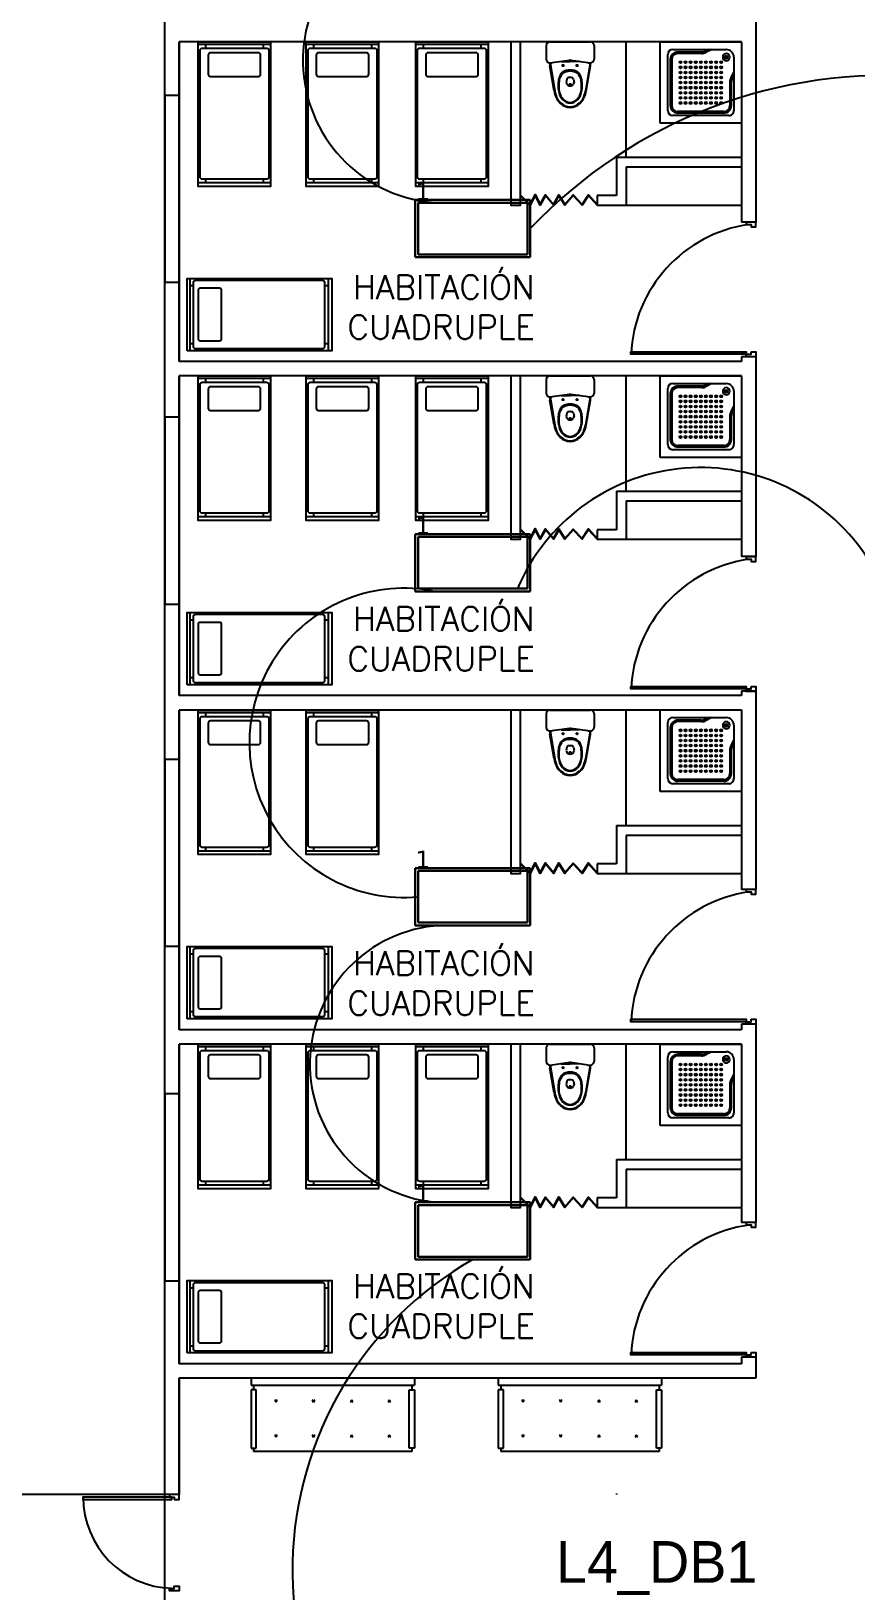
# Model space of a CAD drawing. Header units: metres. Extents: x -24 to 527, y -154 to 95.
# Drawn here: x -1.39 to 7.19, y 15.5 to 31.71 of the extents above; entities that cross this region are included whole.
import ezdxf

# ---------------------------------------------------------------- set-up
doc = ezdxf.new("R2010")
doc.units = ezdxf.units.M
doc.header["$MEASUREMENT"] = 0
for name, color, linetype in [('AN-TEXTO', 3, 'Continuous'), ('AR-ESCALERAS', 1, 'Continuous'), ('AR-MOBILIRIO', 1, 'Continuous'), ('AR-MUROS', 6, 'Continuous'), ('AR-PUERTAS', 2, 'Continuous'), ('AR-VENTANAS', 2, 'Continuous'), ('S.H.', 2, 'Continuous')]:
    doc.layers.add(name, color=color, linetype=linetype)
doc.layers.add('EQUIPO', color=1, linetype='Continuous', lineweight=0)
doc.styles.add('REGULAR-2.5', font='romans.shx', dxfattribs={"height": 2.5})
doc.styles.add('TableTextStyle', font='')
doc.styles.get('TableTextStyle').set_extended_font_data('VERDANA.TTF')

# ---------------------------------------------------------------- blocks, each defined once
blk = doc.blocks.new('31643339')
at = {"layer": 'AR-MOBILIRIO'}
for p, q in [((0.038, 0.5), (0.038, -0.5)), ((1.95, 0.5), (1.95, -0.5)), ((0.038, 0.4), (0.087, 0.4)), ((1.9, 0.4), (1.95, 0.4)), ((0.038, -0.4), (0.087, -0.4)), ((1.9, -0.4), (1.95, -0.4))]:
    blk.add_line(p, q, dxfattribs=at)
blk.add_lwpolyline([(0, -0.5), (0, 0.5), (2, 0.5), (2, -0.5)], close=True, dxfattribs=at)
for points in [[(1.87, 0.475, -0.414214), (1.9, 0.445), (1.9, -0.445, -0.414214), (1.87, -0.475), (0.117, -0.475, -0.414214), (0.087, -0.445), (0.087, 0.445, -0.414214), (0.117, 0.475)], [(0.15, -0.332, 0.414214), (0.18, -0.362), (0.447, -0.362, 0.414214), (0.477, -0.332), (0.477, 0.333, 0.414214), (0.447, 0.363), (0.18, 0.363, 0.414214), (0.15, 0.333)]]:
    blk.add_lwpolyline(points, format="xyb", close=True, dxfattribs=at)
blk = doc.blocks.new('AR-PUERTA 2')
at = {"layer": 'AR-PUERTAS', "linetype": 'Continuous'}
for points in [[(-1.354, -0.058), (-1.354, -0.008), (-1.329, -0.008), (-1.329, 0.042), (-1.379, 0.042), (-1.379, -0.058)], [(-0.029, -0.008), (-0.029, 0.042), (0.021, 0.042), (0.021, -0.058), (-0.004, -0.058), (-0.004, -0.008)], [(-0.004, -0.058), (-0.004, -1.258), (-0.029, -1.258), (-0.029, -0.058)]]:
    blk.add_lwpolyline(points, close=True, dxfattribs=at)
blk.add_arc((0.061, 0.169), 1.428, 188.1236, 267.3924, dxfattribs=at)
blk = doc.blocks.new('AR-PUERTA ACORDION')
at = {"layer": 'AR-PUERTAS'}
blk.add_lwpolyline([(-0.386, 0.049), (-0.288, -0.046), (-0.235, 0.057), (-0.185, -0.044), (-0.129, 0.054), (-0.046, -0.045), (0.01, 0.056), (0.073, -0.046), (0.158, 0.053), (0.252, -0.046), (0.317, 0.054), (0.41, -0.047), (0.41, -0.054), (0.318, 0.046), (0.253, -0.054), (0.158, 0.046), (0.072, -0.054), (0.01, 0.046), (-0.045, -0.054), (-0.128, 0.046), (-0.185, -0.054), (-0.235, 0.046), (-0.287, -0.054), (-0.39, 0.046)], close=True, dxfattribs=at)
blk = doc.blocks.new('A$C05366594')
at = {"layer": 'AR-MOBILIRIO', "linetype": 'Continuous'}
for p, q in [((0, 0), (0, 0.72)), ((0, 0.72), (0.72, 0.72)), ((0.72, 0.72), (0.72, 0)), ((0.068, 0.113), (0.068, 0.608)), ((0.09, 0.563), (0.09, 0.158)), ((0.113, 0.653), (0.585, 0.653)), ((0.367, 0.63), (0.158, 0.63)), ((0.428, 0.653), (0.397, 0.637)), ((0.653, 0.585), (0.653, 0.113)), ((0.653, 0.428), (0.637, 0.397)), ((0.63, 0.367), (0.63, 0.158)), ((0.72, 0), (0, 0)), ((0.608, 0.068), (0.113, 0.068)), ((0.563, 0.09), (0.158, 0.09))]:
    blk.add_line(p, q, dxfattribs=at)
at = {"layer": 'AR-MOBILIRIO', "color": 250}
for p, q in [((0.104, 0.563), (0.104, 0.158)), ((0.367, 0.617), (0.158, 0.617)), ((0.458, 0.653), (0.403, 0.625)), ((0.653, 0.458), (0.625, 0.403)), ((0.617, 0.367), (0.617, 0.158)), ((0.563, 0.104), (0.158, 0.104))]:
    blk.add_line(p, q, dxfattribs=at)
at = {"layer": 'AR-MOBILIRIO', "linetype": 'Continuous'}
for centre, major_axis, start_param, end_param in [((0.113, 0.608), (0.0318, 0.0318), 0.785398, 2.356194), ((0.158, 0.563), (0.0477, 0.0477), 0.785398, 2.356194), ((0.367, 0.698), (0.0477, 0.0477), 3.926991, 4.390638), ((0.585, 0.585), (0.0477, 0.0477), 5.497787, 7.068583), ((0.698, 0.367), (-0.0477, 0.0477), 0.321751, 0.785398), ((0.158, 0.158), (-0.0477, 0.0477), 0.785398, 2.356194), ((0.158, 0.158), (-0.0477, 0.0477), 0.785398, 2.356194), ((0.563, 0.158), (0.0477, 0.0477), 3.926991, 5.497787), ((0.113, 0.113), (-0.0318, 0.0318), 0.785398, 2.356194), ((0.608, 0.113), (-0.0318, 0.0318), 2.356194, 3.926991)]:
    blk.add_ellipse(centre, major_axis=major_axis, ratio=1, start_param=start_param, end_param=end_param, dxfattribs=at)
at = {"layer": 'AR-MOBILIRIO', "color": 250}
for centre, major_axis, start_param, end_param in [((0.158, 0.563), (-0.0382, 0.0382), -0.785398, 0.785398), ((0.367, 0.698), (0.0573, 0.0573), 3.926991, 4.390638), ((0.585, 0.585), (0.0223, 0.0223), 0.785398, 7.068583), ((0.585, 0.585), (-0.00955, 0.00955), -0.785398, 5.497787), ((0.576, 0.585), (0.00286, 0.00286), 0.785398, 7.068583), ((0.581, 0.592), (0.00286, 0.00286), 0.785398, 7.068583), ((0.581, 0.578), (0.00286, 0.00286), 0.785398, 7.068583), ((0.589, 0.592), (0.00286, 0.00286), 0.785398, 7.068583), ((0.589, 0.578), (0.00286, 0.00286), 0.785398, 7.068583), ((0.594, 0.585), (0.00286, 0.00286), 0.785398, 7.068583), ((0.18, 0.54), (-0.00636, 0.00636), -0.785398, 5.497787), ((0.18, 0.495), (-0.00636, 0.00636), -0.785398, 5.497787), ((0.18, 0.45), (-0.00636, 0.00636), -0.785398, 5.497787), ((0.18, 0.405), (-0.00636, 0.00636), -0.785398, 5.497787), ((0.225, 0.54), (0.00636, 0.00636), 0.785398, 7.068583), ((0.225, 0.495), (0.00636, 0.00636), 0.785398, 7.068583), ((0.225, 0.45), (0.00636, 0.00636), 0.785398, 7.068583), ((0.225, 0.405), (0.00636, 0.00636), 0.785398, 7.068583), ((0.27, 0.54), (0.00636, 0.00636), 0.785398, 7.068583), ((0.27, 0.495), (0.00636, 0.00636), 0.785398, 7.068583), ((0.27, 0.45), (0.00636, 0.00636), 0.785398, 7.068583), ((0.27, 0.405), (0.00636, 0.00636), 0.785398, 7.068583), ((0.315, 0.54), (-0.00636, 0.00636), -0.785398, 5.497787), ((0.315, 0.495), (-0.00636, 0.00636), -0.785398, 5.497787), ((0.315, 0.45), (-0.00636, 0.00636), -0.785398, 5.497787), ((0.315, 0.405), (-0.00636, 0.00636), -0.785398, 5.497787), ((0.36, 0.54), (-0.00636, 0.00636), -0.785398, 5.497787), ((0.36, 0.495), (-0.00636, 0.00636), -0.785398, 5.497787), ((0.36, 0.45), (-0.00636, 0.00636), -0.785398, 5.497787), ((0.36, 0.405), (-0.00636, 0.00636), -0.785398, 5.497787), ((0.405, 0.54), (-0.00636, 0.00636), -0.785398, 5.497787), ((0.405, 0.495), (-0.00636, 0.00636), -0.785398, 5.497787), ((0.405, 0.45), (-0.00636, 0.00636), -0.785398, 5.497787), ((0.405, 0.405), (-0.00636, 0.00636), -0.785398, 5.497787), ((0.45, 0.54), (0.00636, 0.00636), 0.785398, 7.068583), ((0.45, 0.495), (0.00636, 0.00636), 0.785398, 7.068583), ((0.45, 0.45), (0.00636, 0.00636), 0.785398, 7.068583), ((0.45, 0.405), (0.00636, 0.00636), 0.785398, 7.068583), ((0.495, 0.54), (0.00636, 0.00636), 0.785398, 7.068583), ((0.495, 0.495), (0.00636, 0.00636), 0.785398, 7.068583), ((0.495, 0.45), (0.00636, 0.00636), 0.785398, 7.068583), ((0.495, 0.405), (0.00636, 0.00636), 0.785398, 7.068583), ((0.54, 0.54), (-0.00636, 0.00636), -0.785398, 5.497787), ((0.54, 0.495), (-0.00636, 0.00636), -0.785398, 5.497787), ((0.54, 0.45), (-0.00636, 0.00636), -0.785398, 5.497787), ((0.54, 0.405), (-0.00636, 0.00636), -0.785398, 5.497787), ((0.18, 0.36), (-0.00636, 0.00636), -0.785398, 5.497787), ((0.18, 0.315), (-0.00636, 0.00636), -0.785398, 5.497787), ((0.18, 0.27), (-0.00636, 0.00636), -0.785398, 5.497787), ((0.225, 0.36), (0.00636, 0.00636), 0.785398, 7.068583), ((0.225, 0.315), (0.00636, 0.00636), 0.785398, 7.068583), ((0.225, 0.27), (0.00636, 0.00636), 0.785398, 7.068583), ((0.27, 0.36), (0.00636, 0.00636), 0.785398, 7.068583), ((0.27, 0.315), (0.00636, 0.00636), 0.785398, 7.068583), ((0.27, 0.27), (0.00636, 0.00636), 0.785398, 7.068583), ((0.315, 0.36), (-0.00636, 0.00636), -0.785398, 5.497787), ((0.315, 0.315), (-0.00636, 0.00636), -0.785398, 5.497787), ((0.315, 0.27), (-0.00636, 0.00636), -0.785398, 5.497787), ((0.36, 0.36), (-0.00636, 0.00636), -0.785398, 5.497787), ((0.36, 0.315), (-0.00636, 0.00636), -0.785398, 5.497787), ((0.36, 0.27), (-0.00636, 0.00636), -0.785398, 5.497787), ((0.405, 0.36), (-0.00636, 0.00636), -0.785398, 5.497787), ((0.405, 0.315), (-0.00636, 0.00636), -0.785398, 5.497787), ((0.405, 0.27), (-0.00636, 0.00636), -0.785398, 5.497787), ((0.45, 0.36), (0.00636, 0.00636), 0.785398, 7.068583), ((0.45, 0.315), (0.00636, 0.00636), 0.785398, 7.068583), ((0.45, 0.27), (0.00636, 0.00636), 0.785398, 7.068583), ((0.495, 0.36), (0.00636, 0.00636), 0.785398, 7.068583), ((0.495, 0.315), (0.00636, 0.00636), 0.785398, 7.068583), ((0.495, 0.27), (0.00636, 0.00636), 0.785398, 7.068583), ((0.54, 0.36), (-0.00636, 0.00636), -0.785398, 5.497787), ((0.54, 0.315), (-0.00636, 0.00636), -0.785398, 5.497787), ((0.54, 0.27), (-0.00636, 0.00636), -0.785398, 5.497787), ((0.698, 0.367), (-0.0573, 0.0573), 0.321751, 0.785398), ((0.158, 0.158), (-0.0382, 0.0382), 0.785398, 2.356194), ((0.158, 0.158), (0.0382, 0.0382), 2.356194, 3.926991), ((0.18, 0.225), (-0.00636, 0.00636), -0.785398, 5.497787), ((0.18, 0.18), (-0.00636, 0.00636), -0.785398, 5.497787), ((0.225, 0.225), (0.00636, 0.00636), 0.785398, 7.068583), ((0.225, 0.18), (0.00636, 0.00636), 0.785398, 7.068583), ((0.27, 0.225), (0.00636, 0.00636), 0.785398, 7.068583), ((0.27, 0.18), (0.00636, 0.00636), 0.785398, 7.068583), ((0.315, 0.225), (-0.00636, 0.00636), -0.785398, 5.497787), ((0.315, 0.18), (-0.00636, 0.00636), -0.785398, 5.497787), ((0.36, 0.225), (-0.00636, 0.00636), -0.785398, 5.497787), ((0.36, 0.18), (-0.00636, 0.00636), -0.785398, 5.497787), ((0.405, 0.225), (-0.00636, 0.00636), -0.785398, 5.497787), ((0.405, 0.18), (-0.00636, 0.00636), -0.785398, 5.497787), ((0.45, 0.225), (0.00636, 0.00636), 0.785398, 7.068583), ((0.45, 0.18), (0.00636, 0.00636), 0.785398, 7.068583), ((0.495, 0.225), (0.00636, 0.00636), 0.785398, 7.068583), ((0.495, 0.18), (0.00636, 0.00636), 0.785398, 7.068583), ((0.54, 0.225), (-0.00636, 0.00636), -0.785398, 5.497787), ((0.54, 0.18), (-0.00636, 0.00636), -0.785398, 5.497787), ((0.563, 0.158), (0.0382, 0.0382), 3.926991, 5.497787)]:
    blk.add_ellipse(centre, major_axis=major_axis, ratio=1, start_param=start_param, end_param=end_param, dxfattribs=at)
blk = doc.blocks.new('1p-toppiece')
at = {"layer": 'AR-MOBILIRIO'}
for p, q in [((-0.532, 0.174), (-0.265, 0.22)), ((-0.232, 0.219), (-0.531, 0.169)), ((-0.232, 0.22), (-0.232, 0.195)), ((-0.205, 0.008), (-0.232, 0.195)), ((-0.047, 0.26), (-0.192, 0.26)), ((-0.007, 0.22), (-0.007, -0.214)), ((-0.485, 0.003), (-0.485, 0.003)), ((-0.485, 0.003), (-0.485, 0.003)), ((-0.485, 0.003), (-0.485, 0.003)), ((-0.485, 0.003), (-0.485, 0.003)), ((-0.485, 0.003), (-0.485, 0.003)), ((-0.485, 0.003), (-0.485, 0.003)), ((-0.485, 0.003), (-0.485, 0.003)), ((-0.485, 0.003), (-0.485, 0.003)), ((-0.406, 0.039), (-0.443, 0.044)), ((-0.218, 0.098), (-0.218, 0.003)), ((-0.218, -0.093), (-0.218, 0.003)), ((-0.232, -0.214), (-0.531, -0.163)), ((-0.406, -0.034), (-0.443, -0.039)), ((-0.232, -0.189), (-0.205, -0.003)), ((-0.532, -0.169), (-0.265, -0.215)), ((-0.232, -0.189), (-0.232, -0.214)), ((-0.047, -0.254), (-0.192, -0.254))]:
    blk.add_line(p, q, dxfattribs=at)
blk.add_lwpolyline([(-0.467, -0.009, 0.139005), (-0.464, -0.009, 0.107089), (-0.461, -0.006, 0.080212), (-0.46, -0.002, 0.06796), (-0.459, 0.003, 0.06796), (-0.46, 0.007, 0.080212), (-0.461, 0.011, 0.107089), (-0.464, 0.014, 0.139005), (-0.467, 0.015, 0.139005), (-0.47, 0.014, 0.107089), (-0.473, 0.011, 0.080212), (-0.474, 0.007, 0.06796), (-0.475, 0.003, 0.06796), (-0.474, -0.002, 0.080212), (-0.473, -0.006, 0.107089), (-0.47, -0.009, 0.139005)], format="xyb", close=True, dxfattribs=at)
for centre in [(-0.26, 0.078), (-0.26, -0.072)]:
    blk.add_circle(centre, 0.008, dxfattribs=at)
for centre, radius, start, end in [((-0.482, -0.117), 0.296, 99.7929, 108.8085), ((-0.482, -0.12), 0.292, 99.5848, 108.4322), ((-0.24, 0.073), 0.15, 87.0389, 99.7929), ((-0.192, 0.22), 0.04, 90, 180), ((-0.047, 0.22), 0.04, 0, 90), ((-0.545, -0.004), 0.165, 137.5273, 177.8064), ((-0.545, 0.009), 0.165, 182.1936, 222.4727), ((-0.545, -0.004), 0.159, 137.1746, 177.7477), ((-0.545, 0.009), 0.159, 182.2523, 222.8254), ((-0.518, -0.034), 0.206, 106.927, 136.493), ((-0.541, -0.003), 0.122, 134.1142, 177.24), ((-0.541, 0.008), 0.122, 182.76, 225.8858), ((-0.518, -0.034), 0.2, 106.5054, 136.1127), ((-0.541, -0.003), 0.115, 133.4423, 177.1285), ((-0.541, 0.008), 0.115, 182.8715, 226.5577), ((-0.519, -0.031), 0.157, 102.7254, 132.8308), ((-0.52, -0.03), 0.15, 101.8667, 132.1155), ((-0.482, -0.148), 0.279, 90.6669, 104.9929), ((-0.482, -0.156), 0.281, 90.6819, 104.1933), ((-0.474, -0.297), 0.428, 81.7587, 91.4179), ((-0.488, -0.362), 0.487, 81.705, 89.6761), ((-0.434, 0.003), 0.0456, 126.1832, 180), ((-0.434, 0.003), 0.0456, 180, 233.8168), ((-0.447, 0.019), 0.025, 82.2348, 126.1832), ((-0.434, -0.002), 0.123, 44.007, 82.2929), ((-0.431, -0.004), 0.132, 44.3018, 82.295), ((-0.408, 0.024), 0.015, 13.7696, 82.2348), ((-0.495, 0.003), 0.105, 0, 13.7696), ((-0.495, 0.003), 0.105, 346.2304, 0), ((-0.46, 0.006), 0.138, 358.6352, 34.0042), ((-0.46, -0.001), 0.138, 325.9958, 1.3648), ((-0.441, 0.008), 0.132, 357.4666, 37.446), ((-0.441, -0.003), 0.132, 322.554, 2.5334), ((-0.244, 0.003), 0.04, 351.6776, 8.3142), ((-0.518, 0.039), 0.206, 223.507, 253.073), ((-0.518, 0.039), 0.2, 223.8873, 253.4946), ((-0.519, 0.036), 0.157, 227.1692, 257.2746), ((-0.52, 0.036), 0.15, 227.8845, 258.1333), ((-0.482, 0.122), 0.296, 251.1915, 260.2071), ((-0.482, 0.125), 0.292, 251.5678, 260.4152), ((-0.482, 0.153), 0.279, 255.0071, 269.3331), ((-0.482, 0.161), 0.281, 255.8067, 269.3181), ((-0.488, 0.368), 0.487, 270.3239, 278.295), ((-0.474, 0.302), 0.428, 268.5821, 278.2413), ((-0.447, -0.014), 0.025, 233.8168, 277.7652), ((-0.434, 0.007), 0.123, 277.7071, 315.993), ((-0.431, 0.009), 0.132, 277.705, 315.6982), ((-0.408, -0.019), 0.015, 277.7652, 346.2304), ((-0.24, -0.067), 0.15, 260.2071, 272.966), ((-0.192, -0.214), 0.04, 180, 270), ((-0.047, -0.214), 0.04, 270, 360)]:
    blk.add_arc(centre, radius, start, end, dxfattribs=at)
blk = doc.blocks.new('AR-ESCALERAS 1 PISO')
at = {"layer": 'AR-ESCALERAS'}
blk.add_lwpolyline([(-2.25, 0.8), (-3.85, 0.8), (-3.85, -0.8), (-2.25, -0.8), (-2.25, 0.8)], dxfattribs=at)
for points in [[(-2.25, 0.8), (-1.95, 0.8), (-1.95, -0.8), (-2.25, -0.8)], [(-1.95, 0.8), (-1.65, 0.8), (-1.65, -0.8), (-1.95, -0.8)], [(-1.65, 0.8), (-1.35, 0.8), (-1.35, -0.8), (-1.65, -0.8)], [(-1.35, 0.8), (-1.05, 0.8), (-1.05, -0.8), (-1.35, -0.8)], [(-1.05, 0.8), (-0.75, 0.8), (-0.75, -0.8), (-1.05, -0.8)], [(-0.75, 0.8), (-0.45, 0.8), (-0.45, -0.8), (-0.75, -0.8)], [(-0.45, 0.8), (-0.15, 0.8), (-0.15, -0.8), (-0.45, -0.8)], [(-0.15, 0.8), (0.15, 0.8), (0.15, -0.8), (-0.15, -0.8)], [(-2.25, -0.8), (-2.25, -1.1), (-3.85, -1.1), (-3.85, -0.8)], [(-0.15, -0.8), (-0.45, -0.8), (-0.45, -0.8), (-0.15, -0.8)], [(-2.25, -1.1), (-2.25, -1.4), (-3.85, -1.4), (-3.85, -1.1)], [(-2.25, -1.4), (-2.25, -1.7), (-3.85, -1.7), (-3.85, -1.4)], [(-2.25, -1.7), (-2.25, -2), (-3.85, -2), (-3.85, -1.7)], [(-2.25, -2), (-2.25, -2.3), (-3.85, -2.3), (-3.85, -2)]]:
    blk.add_lwpolyline(points, close=True, dxfattribs=at)
blk = doc.blocks.new('AR-ESCALERA DE EMERGENCIA')
at = {"layer": 'AR-ESCALERAS'}
for points in [[(3.2, 6.3), (4.797, 6.3), (4.797, 6.9), (4.797, 7.9), (3.2, 7.9)], [(0.8, 4.8), (-0.8, 4.8), (-0.8, 3.2), (0.8, 3.2), (0.8, 4.8)], [(4.8, 4.8), (3.2, 4.8), (3.2, 3.2), (4.8, 3.2), (4.8, 4.8)], [(0.8, 0.8), (-0.8, 0.8), (-0.8, -0.8), (0.8, -0.8), (0.8, 0.8)], [(4.8, 0.8), (3.2, 0.8), (3.2, -0.8), (4.8, -0.8), (4.8, 0.8)]]:
    blk.add_lwpolyline(points, dxfattribs=at)
for points in [[(0.8, 4.8), (1.1, 4.8), (1.1, 3.2), (0.8, 3.2)], [(1.1, 4.8), (1.4, 4.8), (1.4, 3.2), (1.1, 3.2)], [(1.4, 4.8), (1.7, 4.8), (1.7, 3.2), (1.4, 3.2)], [(1.7, 4.8), (2, 4.8), (2, 3.2), (1.7, 3.2)], [(2, 4.8), (2.3, 4.8), (2.3, 3.2), (2, 3.2)], [(2.3, 4.8), (2.6, 4.8), (2.6, 3.2), (2.3, 3.2)], [(2.6, 4.8), (2.9, 4.8), (2.9, 3.2), (2.6, 3.2)], [(2.9, 4.8), (3.2, 4.8), (3.2, 3.2), (2.9, 3.2)], [(2.9, 3.2), (2.6, 3.2), (2.6, 3.2), (2.9, 3.2)], [(4.8, 3.2), (4.8, 2.9), (3.2, 2.9), (3.2, 3.2)], [(4.8, 2.9), (4.8, 2.6), (3.2, 2.6), (3.2, 2.9)], [(4.8, 2.6), (4.8, 2.3), (3.2, 2.3), (3.2, 2.6)], [(4.8, 2.3), (4.8, 2), (3.2, 2), (3.2, 2.3)], [(4.8, 2), (4.8, 1.7), (3.2, 1.7), (3.2, 2)], [(4.8, 1.7), (4.8, 1.4), (3.2, 1.4), (3.2, 1.7)], [(4.8, 1.4), (4.8, 1.1), (3.2, 1.1), (3.2, 1.4)], [(4.8, 1.1), (4.8, 0.8), (3.2, 0.8), (3.2, 1.1)], [(0.8, 0.8), (1.1, 0.8), (1.1, -0.8), (0.8, -0.8)], [(1.1, 0.8), (1.4, 0.8), (1.4, -0.8), (1.1, -0.8)], [(1.4, 0.8), (1.7, 0.8), (1.7, -0.8), (1.4, -0.8)], [(1.7, 0.8), (2, 0.8), (2, -0.8), (1.7, -0.8)], [(2, 0.8), (2.3, 0.8), (2.3, -0.8), (2, -0.8)], [(2.3, 0.8), (2.6, 0.8), (2.6, -0.8), (2.3, -0.8)], [(2.6, 0.8), (2.9, 0.8), (2.9, -0.8), (2.6, -0.8)], [(2.9, 0.8), (3.2, 0.8), (3.2, -0.8), (2.9, -0.8)], [(0.8, -0.8), (0.8, -1.1), (-0.8, -1.1), (-0.8, -0.8)], [(2.9, -0.8), (2.6, -0.8), (2.6, -0.8), (2.9, -0.8)], [(0.8, -1.1), (0.8, -1.4), (-0.8, -1.4), (-0.8, -1.1)], [(0.8, -1.4), (0.8, -1.7), (-0.8, -1.7), (-0.8, -1.4)], [(0.8, -1.7), (0.8, -2), (-0.8, -2), (-0.8, -1.7)], [(0.8, -2), (0.8, -2.3), (-0.8, -2.3), (-0.8, -2)], [(0.8, -2.3), (0.8, -2.6), (-0.8, -2.6), (-0.8, -2.3)], [(0.8, -2.6), (0.8, -2.9), (-0.8, -2.9), (-0.8, -2.6)]]:
    blk.add_lwpolyline(points, close=True, dxfattribs=at)
at = {"layer": 'AR-MUROS'}
blk.add_blockref('AR-ESCALERAS 1 PISO', (3.05, 7.1), dxfattribs=at)
blk = doc.blocks.new('mueb')
at = {"layer": 'AR-MOBILIRIO'}
for p, q in [((354.197, 187.284), (354.197, 187.21)), ((355.897, 187.284), (354.197, 187.284)), ((355.897, 187.284), (355.897, 187.21)), ((354.197, 187.21), (355.897, 187.21)), ((354.251, 187.161), (354.197, 187.161)), ((354.197, 187.161), (354.197, 186.556)), ((354.224, 187.21), (354.224, 187.161)), ((354.251, 186.556), (354.251, 187.161)), ((355.842, 187.161), (355.897, 187.161)), ((355.842, 186.556), (355.842, 187.161)), ((355.87, 187.21), (355.87, 187.161)), ((355.897, 187.161), (355.897, 186.556)), ((354.468, 187.058), (354.444, 187.033)), ((354.468, 187.033), (354.444, 187.058)), ((354.859, 187.058), (354.834, 187.033)), ((354.859, 187.033), (354.834, 187.058)), ((355.232, 187.033), (355.257, 187.058)), ((355.232, 187.058), (355.257, 187.033)), ((355.623, 187.033), (355.647, 187.058)), ((355.623, 187.058), (355.647, 187.033)), ((354.468, 186.67), (354.444, 186.695)), ((354.468, 186.695), (354.444, 186.67)), ((354.859, 186.695), (354.834, 186.67)), ((354.859, 186.67), (354.834, 186.695)), ((355.232, 186.67), (355.257, 186.695)), ((355.232, 186.695), (355.257, 186.67)), ((355.623, 186.695), (355.647, 186.67)), ((355.623, 186.67), (355.647, 186.695)), ((354.197, 186.556), (354.251, 186.556)), ((354.197, 186.556), (354.251, 186.556)), ((354.224, 186.556), (354.224, 186.52)), ((354.224, 186.556), (354.224, 186.52)), ((355.87, 186.52), (354.224, 186.52)), ((355.897, 186.556), (355.842, 186.556)), ((355.87, 186.556), (355.87, 186.52))]:
    blk.add_line(p, q, dxfattribs=at)
blk = doc.blocks.new('AR-PUERTA 1')
at = {"layer": 'AR-PUERTAS', "linetype": 'Continuous'}
for points in [[(0.954, 0.033), (0.954, 0.958), (0.929, 0.958), (0.929, 0.033)], [(0.004, 0.058), (0.004, 0.008), (0.029, 0.008), (0.029, -0.042), (-0.021, -0.042), (-0.021, 0.058)], [(0.929, 0.008), (0.929, -0.042), (0.979, -0.042), (0.979, 0.058), (0.954, 0.058), (0.954, 0.008)]]:
    blk.add_lwpolyline(points, close=True, dxfattribs=at)
blk.add_arc((0.954, 0.008), 0.949, 89.9989, 178.4932, dxfattribs=at)

msp = doc.modelspace()

# ---------------------------------------------------------------- linework, layer by layer
at = {"layer": 'AR-MUROS'}
for p, q in [((6.15, 31.832), (6.15, 31.604)), ((6, 31.604), (0.15, 31.604)), ((6, 31.604), (6, 29.731)), ((6.15, 31.604), (6.15, 29.731)), ((4.7, 30.404), (6, 30.404)), ((4.8, 30.304), (6, 30.304)), ((4.7, 30.005), (4.5, 30.005)), ((4.5, 30.005), (4.5, 29.905)), ((4.5, 29.905), (4.8, 29.905)), ((4.8, 29.905), (6, 29.905)), ((6, 28.281), (0.15, 28.281)), ((6, 28.331), (6, 28.281)), ((6.15, 28.331), (6.15, 28.131)), ((6, 28.131), (0.15, 28.131)), ((6, 28.131), (6, 26.252)), ((6.15, 28.131), (6.15, 26.252)), ((4.7, 26.931), (6, 26.931)), ((4.8, 26.831), (6, 26.831)), ((4.7, 26.532), (4.5, 26.532)), ((4.5, 26.532), (4.5, 26.432)), ((4.5, 26.432), (4.8, 26.432)), ((4.8, 26.432), (6, 26.432)), ((6, 24.852), (6, 24.807)), ((6.15, 24.852), (6.15, 24.657)), ((6, 24.807), (0.15, 24.807)), ((6, 24.657), (0.15, 24.657)), ((6, 24.657), (6, 22.792)), ((6.15, 24.657), (6.15, 22.792)), ((4.7, 23.457), (6, 23.457)), ((4.8, 23.357), (6, 23.357)), ((4.7, 23.058), (4.5, 23.058)), ((4.5, 23.058), (4.5, 22.958)), ((4.5, 22.958), (4.8, 22.958)), ((4.8, 22.958), (6, 22.958)), ((6, 21.334), (0.15, 21.334)), ((6, 21.392), (6, 21.334)), ((6.15, 21.392), (6.15, 21.184)), ((6, 21.184), (0.15, 21.184)), ((6, 21.184), (6, 19.33)), ((6.15, 21.184), (6.15, 19.33)), ((4.7, 19.984), (6, 19.984)), ((4.8, 19.884), (6, 19.884)), ((4.7, 19.585), (4.5, 19.585)), ((4.5, 19.585), (4.5, 19.485)), ((4.5, 19.485), (4.8, 19.485)), ((4.8, 19.485), (6, 19.485)), ((6, 17.861), (0.15, 17.861)), ((6, 17.93), (6, 17.861)), ((6.15, 17.93), (6.15, 17.711)), ((6.15, 17.711), (0.15, 17.711))]:
    msp.add_line(p, q, dxfattribs=at)
for points in [[(0.15, 16.5), (0.15, 17.711), (0.15, 16.5), (0, 16.5), (0, 45.937)], [(0.15, 28.281), (0.15, 31.604)], [(0.15, 31.604), (0.15, 28.281)], [(3.6, 31.604), (3.6, 29.905), (3.7, 29.905), (3.7, 31.604)], [(4.8, 30.404), (4.8, 31.604)], [(4.7, 30.404), (4.7, 30.005)], [(4.8, 30.304), (4.8, 29.905)], [(6.15, 29.731), (6, 29.731)], [(6.15, 28.331), (6, 28.331)], [(0.15, 24.807), (0.15, 28.131)], [(0.15, 28.131), (0.15, 24.807)], [(3.6, 28.131), (3.6, 26.432), (3.7, 26.432), (3.7, 28.131)], [(4.8, 26.931), (4.8, 28.131)], [(4.7, 26.931), (4.7, 26.532)], [(4.8, 26.831), (4.8, 26.432)], [(6.15, 26.252), (6, 26.252)], [(6.15, 24.852), (6, 24.852)], [(0.15, 21.334), (0.15, 24.657)], [(0.15, 24.657), (0.15, 21.334)], [(3.6, 24.657), (3.6, 22.958), (3.7, 22.958), (3.7, 24.657)], [(4.8, 23.457), (4.8, 24.657)], [(4.7, 23.457), (4.7, 23.058)], [(4.8, 23.357), (4.8, 22.958)], [(6.15, 22.792), (6, 22.792)], [(6.15, 21.392), (6, 21.392)], [(0.15, 17.861), (0.15, 21.184)], [(0.15, 21.184), (0.15, 17.861)], [(3.6, 21.184), (3.6, 19.485), (3.7, 19.485), (3.7, 21.184)], [(4.8, 19.984), (4.8, 21.184)], [(4.7, 19.984), (4.7, 19.585)], [(4.8, 19.884), (4.8, 19.485)], [(6.15, 19.33), (6, 19.33)], [(6.15, 17.93), (6, 17.93)], [(4.7, 16.511), (4.7, 16.5)]]:
    msp.add_lwpolyline(points, dxfattribs=at)
at = {"layer": 'AR-PUERTAS'}
msp.add_circle((16.426, 29.146), 40.081, dxfattribs=at)
for centre, radius, start, end in [((2.921, 31.411), 1.483, 101.0543, 266.878), ((7.499, 26.167), 5.087, 33.5395, 136.5967), ((5.574, 25.106), 2.072, 335.5928, 156.8616), ((2.488, 24.316), 1.607, 78.4263, 275.2885), ((2.953, 20.977), 1.443, 93.4427, 264.2532), ((5.046, 15.715), 3.718, 119.6954, 237.9245)]:
    msp.add_arc(centre, radius, start, end, dxfattribs=at)
at = {"layer": 'AR-VENTANAS'}
for points in [[(0.15, 31.047), (0, 31.047), (0, 29.105), (0.15, 29.105)], [(0.15, 27.701), (0, 27.701), (0, 25.759), (0.15, 25.759)], [(0.15, 24.144), (0, 24.144), (0, 22.201), (0.15, 22.201)], [(0.15, 20.666), (0, 20.666), (0, 18.723), (0.15, 18.723)]]:
    msp.add_lwpolyline(points, close=True, dxfattribs=at)
at = {"layer": 'Defpoints'}
for points in [[(3.803, 29.961, 0), (2.606, 29.961, 0)], [(2.606, 29.961, 0), (2.606, 29.961, 0)], [(2.606, 29.961, 0), (3.803, 29.961, 0)], [(2.606, 29.961, 0), (2.606, 29.364, 0)], [(2.606, 29.364, 0), (2.606, 29.961, 0)], [(2.606, 29.961, 0), (2.606, 29.961, 0)], [(2.606, 29.364, 0), (2.606, 29.961, 0)], [(2.606, 29.961, 0), (3.803, 29.961, 0)], [(2.606, 29.961, 0), (2.606, 29.364, 0)], [(3.803, 29.961, 0), (2.606, 29.961, 0)], [(3.773, 29.931, 0), (2.636, 29.931, 0)], [(2.636, 29.931, 0), (2.636, 29.394, 0)], [(2.636, 29.931, 0), (3.773, 29.931, 0)], [(2.636, 29.394, 0), (2.636, 29.931, 0)], [(3.773, 29.394, 0), (3.773, 29.931, 0)], [(3.773, 29.931, 0), (3.773, 29.394, 0)], [(3.803, 29.961, 0), (3.803, 29.961, 0)], [(3.803, 29.364, 0), (3.803, 29.961, 0)], [(3.803, 29.961, 0), (3.803, 29.961, 0)], [(3.803, 29.961, 0), (3.803, 29.364, 0)], [(3.803, 29.961, 0), (3.803, 29.364, 0)], [(3.803, 29.364, 0), (3.803, 29.961, 0)], [(2.606, 29.364, 0), (2.606, 29.364, 0)], [(2.606, 29.364, 0), (3.803, 29.364, 0)], [(3.803, 29.364, 0), (2.606, 29.364, 0)], [(2.606, 29.364, 0), (2.606, 29.364, 0)], [(3.803, 29.364, 0), (2.606, 29.364, 0)], [(2.606, 29.364, 0), (3.803, 29.364, 0)], [(2.636, 29.394, 0), (3.773, 29.394, 0)], [(3.773, 29.394, 0), (2.636, 29.394, 0)], [(3.803, 29.364, 0), (3.803, 29.364, 0)], [(3.803, 29.364, 0), (3.803, 29.364, 0)], [(3.803, 26.487, 0), (2.606, 26.487, 0)], [(2.606, 26.487, 0), (2.606, 26.487, 0)], [(2.606, 26.487, 0), (3.803, 26.487, 0)], [(2.606, 26.487, 0), (2.606, 25.89, 0)], [(2.606, 25.89, 0), (2.606, 26.487, 0)], [(2.606, 26.487, 0), (2.606, 26.487, 0)], [(2.606, 25.89, 0), (2.606, 26.487, 0)], [(2.606, 26.487, 0), (3.803, 26.487, 0)], [(2.606, 26.487, 0), (2.606, 25.89, 0)], [(3.803, 26.487, 0), (2.606, 26.487, 0)], [(3.773, 26.457, 0), (2.636, 26.457, 0)], [(2.636, 26.457, 0), (2.636, 25.92, 0)], [(2.636, 26.457, 0), (3.773, 26.457, 0)], [(2.636, 25.92, 0), (2.636, 26.457, 0)], [(3.773, 25.92, 0), (3.773, 26.457, 0)], [(3.773, 26.457, 0), (3.773, 25.92, 0)], [(3.803, 26.487, 0), (3.803, 26.487, 0)], [(3.803, 25.89, 0), (3.803, 26.487, 0)], [(3.803, 26.487, 0), (3.803, 26.487, 0)], [(3.803, 26.487, 0), (3.803, 25.89, 0)], [(3.803, 26.487, 0), (3.803, 25.89, 0)], [(3.803, 25.89, 0), (3.803, 26.487, 0)], [(2.606, 25.89, 0), (2.606, 25.89, 0)], [(2.606, 25.89, 0), (3.803, 25.89, 0)], [(3.803, 25.89, 0), (2.606, 25.89, 0)], [(2.606, 25.89, 0), (2.606, 25.89, 0)], [(3.803, 25.89, 0), (2.606, 25.89, 0)], [(2.606, 25.89, 0), (3.803, 25.89, 0)], [(2.636, 25.92, 0), (3.773, 25.92, 0)], [(3.773, 25.92, 0), (2.636, 25.92, 0)], [(3.803, 25.89, 0), (3.803, 25.89, 0)], [(3.803, 25.89, 0), (3.803, 25.89, 0)], [(3.803, 23.014, 0), (2.606, 23.014, 0)], [(2.606, 23.014, 0), (2.606, 23.014, 0)], [(2.606, 23.014, 0), (3.803, 23.014, 0)], [(2.606, 23.014, 0), (2.606, 22.417, 0)], [(2.606, 22.417, 0), (2.606, 23.014, 0)], [(2.606, 23.014, 0), (2.606, 23.014, 0)], [(2.606, 22.417, 0), (2.606, 23.014, 0)], [(2.606, 23.014, 0), (3.803, 23.014, 0)], [(2.606, 23.014, 0), (2.606, 22.417, 0)], [(3.803, 23.014, 0), (2.606, 23.014, 0)], [(3.773, 22.984, 0), (2.636, 22.984, 0)], [(2.636, 22.984, 0), (2.636, 22.447, 0)], [(2.636, 22.984, 0), (3.773, 22.984, 0)], [(2.636, 22.447, 0), (2.636, 22.984, 0)], [(3.773, 22.447, 0), (3.773, 22.984, 0)], [(3.773, 22.984, 0), (3.773, 22.447, 0)], [(3.803, 23.014, 0), (3.803, 23.014, 0)], [(3.803, 22.417, 0), (3.803, 23.014, 0)], [(3.803, 23.014, 0), (3.803, 23.014, 0)], [(3.803, 23.014, 0), (3.803, 22.417, 0)], [(3.803, 23.014, 0), (3.803, 22.417, 0)], [(3.803, 22.417, 0), (3.803, 23.014, 0)], [(2.606, 22.417, 0), (2.606, 22.417, 0)], [(2.606, 22.417, 0), (3.803, 22.417, 0)], [(3.803, 22.417, 0), (2.606, 22.417, 0)], [(2.606, 22.417, 0), (2.606, 22.417, 0)], [(3.803, 22.417, 0), (2.606, 22.417, 0)], [(2.606, 22.417, 0), (3.803, 22.417, 0)], [(2.636, 22.447, 0), (3.773, 22.447, 0)], [(3.773, 22.447, 0), (2.636, 22.447, 0)], [(3.803, 22.417, 0), (3.803, 22.417, 0)], [(3.803, 22.417, 0), (3.803, 22.417, 0)], [(3.803, 19.541, 0), (2.606, 19.541, 0)], [(2.606, 19.541, 0), (2.606, 19.541, 0)], [(2.606, 19.541, 0), (3.803, 19.541, 0)], [(2.606, 19.541, 0), (2.606, 18.944, 0)], [(2.606, 18.944, 0), (2.606, 19.541, 0)], [(2.606, 19.541, 0), (2.606, 19.541, 0)], [(2.606, 18.944, 0), (2.606, 19.541, 0)], [(2.606, 19.541, 0), (3.803, 19.541, 0)], [(2.606, 19.541, 0), (2.606, 18.944, 0)], [(3.803, 19.541, 0), (2.606, 19.541, 0)], [(3.773, 19.511, 0), (2.636, 19.511, 0)], [(2.636, 19.511, 0), (2.636, 18.974, 0)], [(2.636, 19.511, 0), (3.773, 19.511, 0)], [(2.636, 18.974, 0), (2.636, 19.511, 0)], [(3.773, 18.974, 0), (3.773, 19.511, 0)], [(3.773, 19.511, 0), (3.773, 18.974, 0)], [(3.803, 19.541, 0), (3.803, 19.541, 0)], [(3.803, 18.944, 0), (3.803, 19.541, 0)], [(3.803, 19.541, 0), (3.803, 19.541, 0)], [(3.803, 19.541, 0), (3.803, 18.944, 0)], [(3.803, 19.541, 0), (3.803, 18.944, 0)], [(3.803, 18.944, 0), (3.803, 19.541, 0)], [(2.636, 18.974, 0), (3.773, 18.974, 0)], [(3.773, 18.974, 0), (2.636, 18.974, 0)], [(2.606, 18.944, 0), (2.606, 18.944, 0)], [(2.606, 18.944, 0), (3.803, 18.944, 0)], [(3.803, 18.944, 0), (2.606, 18.944, 0)], [(2.606, 18.944, 0), (2.606, 18.944, 0)], [(3.803, 18.944, 0), (2.606, 18.944, 0)], [(2.606, 18.944, 0), (3.803, 18.944, 0)], [(3.803, 18.944, 0), (3.803, 18.944, 0)], [(3.803, 18.944, 0), (3.803, 18.944, 0)]]:
    msp.add_polyline3d(points, dxfattribs=at)

# ---------------------------------------------------------------- block references
for p in [(-353.299, -169.573), (-350.728, -169.573)]:
    msp.add_blockref('mueb', p)
at = {"layer": 'AR-MOBILIRIO', "xscale": 1.176120000000083, "yscale": 1.176120000000083, "zscale": 1.176120000000083}
for p in [(5.153, 30.757), (5.153, 27.284), (5.153, 23.811), (5.153, 20.337)]:
    msp.add_blockref('A$C05366594', p, dxfattribs=at)
at = {"layer": 'AR-MUROS'}
for name, p, rotation in [('AR-PUERTA 2', (6.108, 28.352), 270), ('AR-PUERTA 2', (6.108, 24.872), 270), ('AR-PUERTA 2', (6.108, 21.413), 270), ('AR-PUERTA 2', (6.108, 17.95), 270), ('AR-PUERTA 1', (0.108, 15.521), 90.00000000000001)]:
    msp.add_blockref(name, p, dxfattribs=dict(at, rotation=rotation))
msp.add_blockref('AR-ESCALERA DE EMERGENCIA', (-4.797, 8.6), dxfattribs=at)
at = {"layer": 'AR-VENTANAS'}
for p in [(4.09, 29.959), (4.09, 26.486), (4.09, 23.013), (4.09, 19.539)]:
    msp.add_blockref('AR-PUERTA ACORDION', p, dxfattribs=at)
at = {"layer": 'EQUIPO', "xscale": 0.7516572760392114, "yscale": 0.7516572760392114, "zscale": 0.7516572760392114, "rotation": 270}
for p in [(0.725, 31.604), (1.849, 31.604), (2.988, 31.604), (0.725, 28.131), (1.849, 28.131), (2.988, 28.131), (0.725, 24.657), (1.849, 24.657), (0.725, 21.184), (1.849, 21.184), (2.988, 21.184)]:
    msp.add_blockref('31643339', p, dxfattribs=at)
at = {"layer": 'EQUIPO', "xscale": 0.7516572760392114, "yscale": 0.7516572760392114, "zscale": 0.7516572760392114}
for p in [(0.234, 28.769), (0.234, 25.296), (0.234, 21.823), (0.234, 18.349)]:
    msp.add_blockref('31643339', p, dxfattribs=at)
at = {"layer": 'S.H.', "xscale": 0.9681450398693042, "yscale": 0.9681450398693042, "zscale": 0.9681450398693042, "rotation": 90}
for p in [(4.22, 31.61), (4.22, 28.137), (4.22, 24.664), (4.22, 21.191)]:
    msp.add_blockref('1p-toppiece', p, dxfattribs=at)

# ---------------------------------------------------------------- texts
at = {"layer": 'AN-TEXTO', "char_height": 0.25, "attachment_point": 1, "style": 'REGULAR-2.5'}
for insert in [(1.998, 29.18), (1.998, 25.731), (1.998, 22.151), (1.998, 18.793)]:
    msp.add_mtext_dynamic_manual_height_columns('\\pi-0.03715;HABITACIÓN\\P\\pi-0.09667;CUADRUPLE', width=1.9138, gutter_width=1.25, heights=[1.229], dxfattribs=dict(at, insert=insert))
at = {"layer": 'AR-PUERTAS', "insert": (4.07, 16.017), "char_height": 0.4337, "attachment_point": 1}
msp.add_mtext_dynamic_manual_height_columns('L4_DB1', width=0.43374, gutter_width=2.169, heights=[0], dxfattribs=at)
at = {"layer": 'Defpoints', "style": 'TableTextStyle'}
for p in [(2.606, 29.961), (2.606, 26.487), (2.606, 23.014), (2.606, 19.541)]:
    msp.add_text('1', height=0.18, dxfattribs=at).set_placement(p)

doc.saveas('drawing.dxf')
